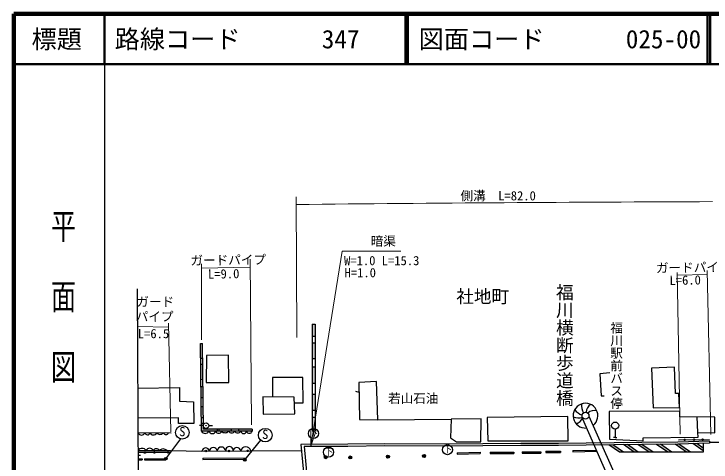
# Model space of a CAD drawing. Units: millimetres at full size, sheet at 1:1000; details may follow other scales. Extents: x 40000 to 217859622, y -2444558 to 380000.
# Drawn here: x 40000 to 178450, y 291008 to 380000 of the extents above; entities that cross this region are included whole.
import ezdxf
from ezdxf.enums import TextEntityAlignment as Align

# ---------------------------------------------------------------- set-up
doc = ezdxf.new("R2010")
doc.units = ezdxf.units.MM
doc.header["$LTSCALE"] = 1000
for name, color, linetype, lineweight in [('M-BGD', 7, 'Continuous', 25), ('M-BGD-EXST', 7, 'Continuous', 25), ('M-BMK-OTRS', 5, 'Continuous', 25), ('M-STR-HTXT', 7, 'Continuous', 13), ('M-STR-STR3', 7, 'Continuous', 25), ('M-STR-STRC', 7, 'Continuous', 25), ('M-TTL', 2, 'Continuous', 140), ('M-TTL-BAND', 7, 'Continuous', 25), ('M-TTL-LINE', 7, 'Continuous', 50)]:
    doc.layers.add(name, color=color, linetype=linetype, lineweight=lineweight)
doc.layers.add('M-BMK-HTXT', color=7, linetype='Continuous')
doc.layers.add('M-TTL-TXT', color=7, linetype='Continuous')
doc.styles.add('@ＭＳ ゴシック', font='')
doc.styles.add('ＭＳ ゴシック', font='')
doc.styles.get('@ＭＳ ゴシック').set_extended_font_data('@MS Gothic')
doc.styles.get('ＭＳ ゴシック').set_extended_font_data('MS Gothic')

# ---------------------------------------------------------------- blocks, each defined once
blk = doc.blocks.new('open_arrow')
at = {"color": 0, "linetype": 'Continuous', "lineweight": -2}
blk.add_lwpolyline([(7.5, 1.25), (0, 0), (7.5, -1.25)], dxfattribs=at)

msp = doc.modelspace()

# ---------------------------------------------------------------- hatches: boundary and pattern name
at = {"layer": 'M-BGD'}
for points in [[(99840, 318397), (99240, 318397), (99240, 315997), (99840, 315997)], [(77430, 314585), (77030, 314580), (77066, 311635), (77466, 311640)], [(99840, 314697), (99240, 314697), (99240, 311597), (99840, 311597)], [(77481, 310440), (77081, 310435), (77118, 307435), (77518, 307440)], [(99840, 309897), (99240, 309897), (99240, 306697), (99840, 306697)], [(77535, 306040), (77135, 306035), (77163, 303835), (77562, 303840)], [(99840, 304497), (99240, 304497), (99240, 301297), (99840, 301297)], [(77585, 302040), (77185, 302035), (77212, 299836), (77612, 299841)], [(99840, 299897), (99240, 299897), (99240, 297199), (99840, 297199)], [(80371, 297536), (77640, 297538), (77625, 298741), (77226, 298736), (77245, 297138), (80371, 297136)], [(78102, 298241, 1), (78202, 298241, 1)], [(83121, 297533), (80721, 297535), (80721, 297135), (83121, 297133)], [(87288, 297530), (84621, 297532), (84621, 297132), (87288, 297130)], [(102238, 291972, 0.41421), (101938, 292272, 0.41421), (101638, 291972, 1)], [(107094, 291932, 0.41421), (106794, 292232, 0.41421), (106494, 291932, 1)], [(114582, 292091, 0.41421), (114282, 292391, 0.41421), (113982, 292091, 1)], [(121741, 292223, 0.41421), (121441, 292523, 0.41421), (121141, 292223, 1)]]:
    msp.add_hatch(color=256, dxfattribs=at).paths.add_polyline_path(points)
at = {"layer": 'M-BGD-EXST'}
for points in [[(70425, 291677, 0.41421), (70175, 291927, 0.41421), (69925, 291677, 1)], [(86096, 291424, 0.41421), (85846, 291674, 0.41421), (85596, 291424, 1)]]:
    msp.add_hatch(color=256, dxfattribs=at).paths.add_polyline_path(points)
at = {"layer": 'M-STR-STRC'}
for points in [[(158946, 294442), (158161, 294433), (160281, 292985), (161079, 292985)], [(161826, 294473), (161041, 294464), (163207, 292985), (164005, 292985)], [(164706, 294505), (163921, 294496), (166133, 292985), (166931, 292985)], [(168394, 294529), (167604, 294524), (169857, 292985), (170655, 292985)], [(172072, 294560), (171827, 294552), (171292, 294548), (173581, 292985), (174379, 292985)], [(175608, 294689), (174850, 294661), (176913, 293253), (176913, 293797)]]:
    msp.add_hatch(color=256, dxfattribs=at).paths.add_polyline_path(points)

# ---------------------------------------------------------------- linework, layer by layer
at = {"layer": 'M-BGD'}
for p, q in [((99240, 318397), (99240, 297199)), ((99240, 318397), (99840, 318397)), ((99840, 318397), (99840, 297199)), ((99240, 315997), (99840, 315997)), ((77030, 314580), (77430, 314585)), ((99240, 314697), (99840, 314697)), ((77066, 311635), (77466, 311640)), ((99240, 311597), (99840, 311597)), ((77081, 310435), (77481, 310440)), ((99240, 309897), (99840, 309897)), ((77118, 307435), (77518, 307440)), ((77135, 306035), (77535, 306040)), ((99240, 306697), (99840, 306697)), ((107866, 305090), (108516, 304861)), ((77163, 303835), (77562, 303840)), ((99240, 304497), (99840, 304497)), ((77185, 302035), (77585, 302040)), ((99240, 301297), (99840, 301297)), ((77212, 299836), (77612, 299841)), ((99240, 299897), (99840, 299897)), ((112261, 299412), (126849, 299536)), ((175804, 296862), (175711, 299970)), ((77602, 298241), (76852, 298241)), ((77226, 298736), (77625, 298741)), ((78702, 298241), (79452, 298241)), ((64664, 296867), (71244, 296783)), ((80371, 297536), (80371, 297136)), ((80721, 297535), (80721, 297135)), ((83121, 297533), (83121, 297133)), ((84621, 297532), (84621, 297132)), ((87288, 297530), (87288, 297130)), ((99240, 297199), (99840, 297199)), ((159405, 297554), (159405, 295854)), ((159405, 295854), (159055, 295854)), ((159405, 295854), (159755, 295854)), ((171981, 295396), (178136, 295501)), ((178146, 295181), (178160, 294782)), ((64681, 293307), (71114, 293295)), ((71043, 292916), (64683, 292884)), ((65132, 292293), (64686, 292293)), ((71114, 293295), (77342, 293196)), ((77342, 293196), (97103, 293279)), ((128017, 292843), (132561, 292942)), ((128017, 292843), (128023, 292593)), ((128023, 292593), (132566, 292692)), ((132561, 292942), (132566, 292692)), ((134548, 292958), (139261, 292966)), ((134548, 292958), (134548, 292708)), ((134548, 292708), (139262, 292716)), ((139261, 292966), (139262, 292716)), ((140923, 293023), (144665, 293048)), ((140923, 293023), (140925, 292773)), ((140925, 292773), (144666, 292798)), ((144665, 293048), (144666, 292798)), ((145648, 293146), (148516, 293154)), ((145648, 293146), (145649, 292896)), ((145649, 292896), (148516, 292904)), ((148516, 293154), (148516, 292904)), ((150970, 293301), (155640, 293402)), ((150970, 293301), (150975, 293051)), ((150975, 293051), (155750, 293154)), ((64690, 291677), (65442, 291677)), ((64690, 291427), (65442, 291427)), ((65442, 291677), (65442, 291427)), ((65957, 291677), (65957, 291427)), ((65957, 291677), (70175, 291677)), ((65957, 291427), (70175, 291427)), ((70175, 291677), (70175, 291427)), ((77485, 291754), (86040, 291816)), ((77485, 291754), (77487, 291504)), ((77487, 291504), (86042, 291566)), ((86040, 291816), (86040, 291566))]:
    msp.add_line(p, q, dxfattribs=at)
for points in [[(87288, 297130), (77245, 297138), (77030, 314580)], [(87288, 297530), (77640, 297538), (77430, 314585)], [(95680, 302781), (97440, 302789), (97356, 307824), (91363, 307824), (91333, 303922)], [(158336, 308695), (156344, 308537), (156597, 304177), (157230, 304145)], [(64620, 305704), (72869, 305800), (72894, 303073), (75668, 302953), (75716, 298694), (72678, 298646), (72688, 299785), (64650, 299707)], [(178146, 295181), (171819, 294952), (164716, 294905), (148170, 294724), (140671, 294707), (125608, 294581), (113669, 294601), (106338, 294530), (96980, 294523)], [(96980, 294523), (97663, 287606), (98210, 278567)], [(178160, 294782), (171827, 294552), (164720, 294505), (148172, 294324), (140673, 294307), (125609, 294181), (113671, 294201), (106340, 294130), (97622, 294123)], [(97622, 294123), (98261, 287653), (98811, 278570)]]:
    msp.add_lwpolyline(points, dxfattribs=at)
for points in [[(78265, 312189), (78176, 306839), (82692, 306810), (82591, 312239)], [(171211, 309864), (166595, 309643), (166974, 301744), (172191, 301870), (172033, 304619), (171401, 304619)], [(108480, 306799), (108616, 299481), (112261, 299412), (111988, 307037)], [(89432, 303936), (89527, 300515), (95759, 300562), (95641, 303889)], [(158204, 301070), (158253, 295559), (164942, 295250), (164942, 295804), (175884, 295928), (175804, 296862), (179168, 296809), (179168, 299930), (172254, 300010), (172281, 301103)], [(126849, 299536), (126712, 295792), (127867, 295042), (132710, 295042), (132797, 299619)], [(134004, 299860), (134096, 295233), (150102, 295233), (149979, 300044)]]:
    msp.add_lwpolyline(points, close=True, dxfattribs=at)
for centre, radius in [((78152, 298241), 550), ((78152, 298241), 50), ((159405, 298254), 700), ((173225, 295417), 150), ((175058, 295449), 150), ((176774, 295478), 150), ((65994, 292891), 150), ((67863, 292900), 150), ((70611, 292914), 150), ((78109, 293200), 150), ((82737, 293219), 150), ((86405, 293234), 150), ((101938, 291972), 300), ((106794, 291932), 300), ((114282, 292091), 300), ((121441, 292223), 300)]:
    msp.add_circle(centre, radius, dxfattribs=at)
for centre, radius, start, end in [((65344, 297067), 709, 196.39945, 342.1514), ((66515, 296918), 502, 187.88443, 350.66642), ((67671, 297099), 711, 201.59958, 336.95127), ((68998, 297359), 862, 218.68711, 319.86374), ((70191, 297044), 585, 204.23656, 334.31429), ((77984, 297544), 842, 208.77058, 331.12826), ((79410, 297377), 729, 199.20304, 340.6958), ((80658, 297316), 587, 197.83518, 342.06366), ((81931, 297819), 989, 223.73974, 316.1591), ((83245, 297556), 734, 215.10256, 324.79628), ((84441, 297473), 686, 209.75456, 330.14428), ((85618, 297243), 593, 190.81799, 349.08085), ((86744, 297288), 566, 196.11124, 343.7876), ((65463, 292754), 958, 35.06221, 144.72873), ((66940, 292986), 762, 24.48051, 155.31043), ((68254, 292909), 734, 32.09739, 147.69355), ((69605, 292586), 1020, 44.12351, 135.66743), ((78078, 293062), 749, 10.8417, 169.63447), ((79589, 293115), 780, 6.91074, 173.56542), ((81210, 293145), 849, 4.82431, 175.65186), ((82785, 293330), 738, 351.5939, 188.88226), ((84278, 293147), 766, 6.1365, 174.33967), ((86039, 293018), 1021, 12.34139, 168.13477)]:
    msp.add_arc(centre, radius, start, end, dxfattribs=at)
at = {"layer": 'M-BGD-EXST'}
for p, q in [((70175, 291677), (73123, 295588)), ((85846, 291424), (89008, 295349))]:
    msp.add_line(p, q, dxfattribs=at)
for centre, radius in [((73438, 296900), 1350), ((89911, 296354), 1350), ((99474, 296689), 1000), ((102465, 292975), 1000), ((126082, 293466), 1000), ((70175, 291677), 250), ((85846, 291424), 250)]:
    msp.add_circle(centre, radius, dxfattribs=at)
at = {"layer": 'M-BMK-OTRS'}
msp.add_line((64915, 245630), (64523, 325418), dxfattribs=at)
at = {"layer": 'M-STR-HTXT'}
for p, q in [((96208, 315737), (96053, 343681)), ((86918, 331323), (87176, 298369)), ((77250, 315293), (77271, 330374)), ((77270, 329534), (86931, 329728)), ((172303, 296536), (171692, 328665)), ((171702, 328131), (177722, 328261)), ((177706, 329031), (178408, 296501)), ((70708, 318588), (71182, 296995)), ((70725, 317821), (64560, 317945))]:
    msp.add_line(p, q, dxfattribs=at)
msp.add_lwpolyline([(98993, 294181), (105178, 332911), (116858, 332911)], dxfattribs=at)
msp.add_arc((217948, -11405095), 11747884, 90.19138, 90.59447, dxfattribs=at)
at = {"layer": 'M-STR-STR3'}
for p, q in [((152886, 299576), (161458, 280357)), ((154191, 300089), (162985, 280371))]:
    msp.add_line(p, q, dxfattribs=at)
msp.add_circle((153515, 300216), 687, dxfattribs=at)
for centre, radius, start, end in [((153515, 300216), 2455, 307.35318, 274.15933), ((155166, 302169), 2468, 171.35436, 214.20349), ((155453, 300870), 1815, 119.93986, 179.30985), ((154039, 303490), 3390, 217.99096, 249.2168), ((155256, 299540), 1719, 72.50731, 137.19677), ((152199, 303085), 3294, 249.96149, 282.64231), ((149891, 301915), 3801, 298.32728, 325.21722)]:
    msp.add_arc(centre, radius, start, end, dxfattribs=at)
at = {"layer": 'M-STR-STRC'}
for p, q in [((178154, 294959), (190226, 295038)), ((161079, 292985), (158946, 294442)), ((163207, 292985), (161041, 294464)), ((164005, 292985), (161826, 294473)), ((166133, 292985), (163921, 294496)), ((166931, 292985), (164706, 294505)), ((169857, 292985), (167604, 294524)), ((170655, 292985), (168394, 294529)), ((173581, 292985), (171292, 294548)), ((174379, 292985), (172072, 294560)), ((176913, 293253), (174850, 294661)), ((176913, 293797), (175608, 294689))]:
    msp.add_line(p, q, dxfattribs=at)
msp.add_lwpolyline([(176913, 294736), (176913, 292985), (160281, 292985), (158161, 294433)], dxfattribs=at)
at = {"layer": 'M-TTL'}
for p, q in [((40000, 380000), (40000, 20000)), ((680000, 380000), (40000, 380000))]:
    msp.add_line(p, q, dxfattribs=at)
at = {"layer": 'M-TTL-BAND'}
msp.add_line((58000, 370000), (58000, 20000), dxfattribs=at)
at = {"layer": 'M-TTL-LINE'}
for p, q in [((58000, 380000), (58000, 370000)), ((117750, 380000), (117750, 370000)), ((118250, 380000), (118250, 370000)), ((177750, 380000), (177750, 370000)), ((178250, 380000), (178250, 370000)), ((40000, 370000), (680000, 370000))]:
    msp.add_line(p, q, dxfattribs=at)

# ---------------------------------------------------------------- block references
at = {"layer": 'M-STR-HTXT', "xscale": 400, "yscale": 400, "rotation": 80.9}
msp.add_blockref('open_arrow', (98993, 294181), dxfattribs=at)

# ---------------------------------------------------------------- texts
at = {"layer": 'M-BGD-EXST', "style": 'ＭＳ ゴシック'}
for p in [(72783, 295608), (89255, 295061)]:
    msp.add_text('S', height=1833, rotation=358.508, dxfattribs=at).set_placement(p, align=Align.BOTTOM_LEFT)
for p in [(98622, 295701), (101613, 291988), (125230, 292478)]:
    msp.add_text('下', height=1320, dxfattribs=at).set_placement(p, align=Align.BOTTOM_LEFT)
at = {"layer": 'M-BMK-HTXT', "style": 'ＭＳ ゴシック'}
for s, height, p in [('社地町', 2566, (127844, 321841)), ('若山石油', 1833, (114301, 302191))]:
    msp.add_text(s, height=height, dxfattribs=at).set_placement(p, align=Align.BOTTOM_LEFT)
at = {"layer": 'M-BMK-HTXT', "style": '@ＭＳ ゴシック'}
for s, height, p in [('福川横断歩道橋', 2566, (147314, 326477)), ('福川駅前バス停', 1833, (158196, 318931))]:
    msp.add_text(s, height=height, rotation=270, dxfattribs=at).set_placement(p, align=Align.BOTTOM_LEFT)
at = {"layer": 'M-STR-HTXT', "style": 'ＭＳ ゴシック'}
for s, p in [('側溝  L=82.0', (128683, 342424)), ('暗渠', (110858, 333411)), ('W=1.0 L=15.3', (105559, 329557)), ('H=1.0', (105663, 327153)), ('ガード', (64312, 321378)), ('パイプ', (64191, 318446)), ('L=6.5', (64596, 315060))]:
    msp.add_text(s, height=1833, dxfattribs=at).set_placement(p, align=Align.BOTTOM_LEFT)
for s, rotation, p in [('ガードパイプ', 0.714, (75075, 329575)), ('ガードパイプ', 1.014, (167530, 328070)), ('L=9.0', 1.023, (78561, 326866)), ('L=6.0', 1.023, (170218, 325620))]:
    msp.add_text(s, height=1833, rotation=rotation, dxfattribs=at).set_placement(p, align=Align.BOTTOM_LEFT)
at = {"layer": 'M-TTL-BAND', "style": '@ＭＳ ゴシック', "width": 1.4}
msp.add_text('平  面  図', height=3666, rotation=270, dxfattribs=at).set_placement((49777, 306475), align=Align.MIDDLE_RIGHT)
at = {"layer": 'M-TTL-TXT', "style": 'ＭＳ ゴシック'}
msp.add_text('標題', height=3666, dxfattribs=at).set_placement((48500, 375000), align=Align.MIDDLE_CENTER)
for s, p in [('路線コード', (60000, 375000)), ('347', (101142, 375000)), ('図面コード', (120380, 375000)), ('025-00', (161521, 375000))]:
    msp.add_text(s, height=3666, dxfattribs=at).set_placement(p, align=Align.MIDDLE_LEFT)

doc.saveas('drawing.dxf')
